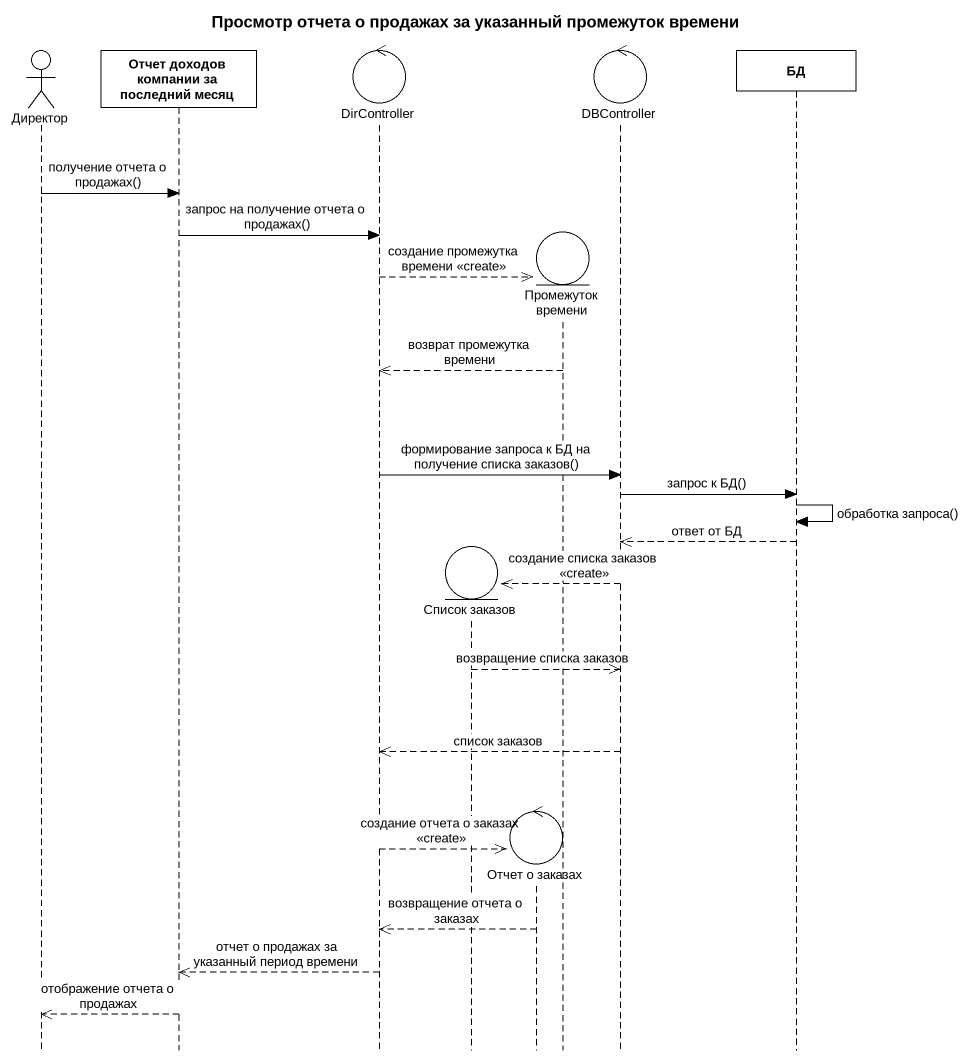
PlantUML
@startuml
title Просмотр отчета о продажах за указанный промежуток времени
hide footbox
actor Директор
participant "Отчет доходов компании за последний месяц" as Отчет_доходов_компании_за
control DirController
entity "Список заказов" as Список_заказов
control "Отчет о заказах" as Отчет_о_заказах
entity "Промежуток времени" as Промежуток_времени
control DBController
participant БД

Директор -> Отчет_доходов_компании_за : получение отчета о продажах()
Отчет_доходов_компании_за -> DirController : запрос на получение отчета о продажах()
DirController -->> Промежуток_времени ** : создание промежутка времени <<create>>
Промежуток_времени -->> DirController : возврат промежутка времени
DirController -> DBController : формирование запроса к БД на получение списка заказов()
DBController -> БД : запрос к БД()
БД -> БД : обработка запроса()
БД -->> DBController : ответ от БД
DBController -->> Список_заказов ** : создание списка заказов <<create>>
Список_заказов -->> DBController : возвращение списка заказов
DBController -->> DirController : список заказов
DirController -->> Отчет_о_заказах ** : создание отчета о заказах <<create>>
Отчет_о_заказах -->> DirController : возвращение отчета о заказах
DirController -->> Отчет_доходов_компании_за : отчет о продажах за указанный период времени
Отчет_доходов_компании_за -->> Директор : отображение отчета о продажах
@enduml
